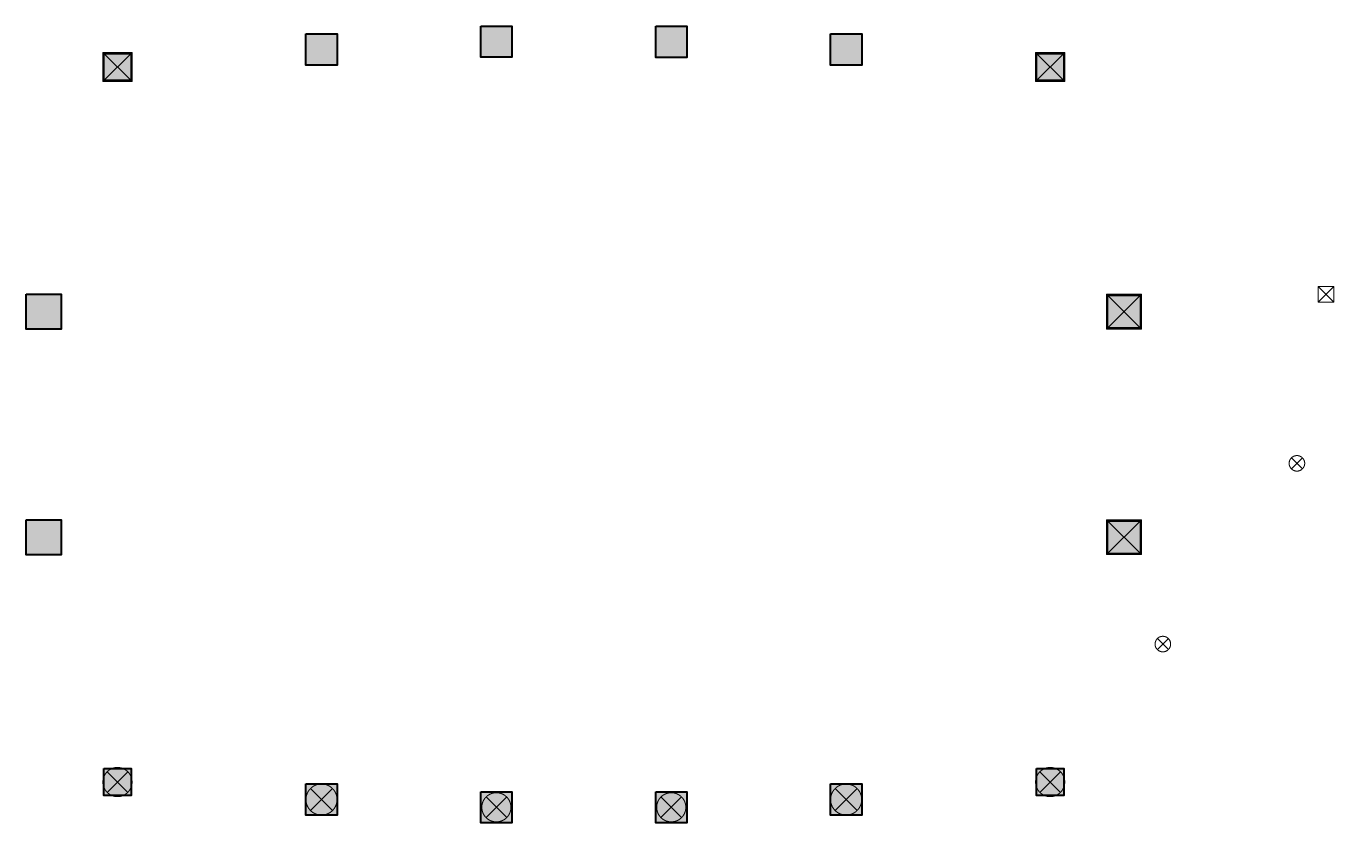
# Model space of a CAD drawing. Header units: millimetres. Extents: x 30500 to 97800, y 37500 to 78500.
import ezdxf

# ---------------------------------------------------------------- set-up
doc = ezdxf.new("R2010")
doc.units = ezdxf.units.MM
doc.linetypes.add('HIDDEN2', pattern=[4.7625, 3.175, -1.5875])
doc.layers.get('0').update_dxf_attribs({"lineweight": 20})
for name, color, linetype, lineweight in [('NDC_S-COLUMN', 4, 'Continuous', 40), ('NDC_S_HATCH COLUMN AND WALL', 251, 'Continuous', 13), ('NDC_S_HIDDEN', 8, 'HIDDEN2', 13)]:
    doc.layers.add(name, color=color, linetype=linetype, lineweight=lineweight)

# ---------------------------------------------------------------- blocks, each defined once
blk = doc.blocks.new('cot')
at = {"layer": 'NDC_S_HATCH COLUMN AND WALL', "ltscale": 0.005}
h = blk.add_hatch(color=256, dxfattribs=at)
h.dxf.hatch_style = 1
h.paths.add_polyline_path([(-0.5, 0.5), (0.5, 0.5), (0.5, -0.5), (-0.5, -0.5)])
at = {"layer": 'NDC_S-COLUMN', "ltscale": 0.005}
blk.add_lwpolyline([(-0.5, 0.5), (0.5, 0.5), (0.5, -0.5), (-0.5, -0.5)], close=True, dxfattribs=at)
blk = doc.blocks.new('cotdung')
at = {"layer": 'NDC_S_HIDDEN', "ltscale": 100}
for p, q in [((-0.5, 0.5), (0.5, -0.5)), ((0.5, 0.5), (-0.5, -0.5))]:
    blk.add_line(p, q, dxfattribs=at)
blk.add_lwpolyline([(-0.5, 0.5), (0.5, 0.5), (0.5, -0.5), (-0.5, -0.5)], close=True, dxfattribs=at)
blk = doc.blocks.new('cottrondung')
at = {"layer": 'NDC_S_HIDDEN', "ltscale": 100}
for p, q in [((-0.354, 0.354), (0.354, -0.354)), ((0.354, 0.354), (-0.354, -0.354))]:
    blk.add_line(p, q, dxfattribs=at)
blk.add_circle((0, 0), 0.5, dxfattribs=at)

msp = doc.modelspace()

# ---------------------------------------------------------------- block references
for name, p, xscale, yscale in [('cot', (45700, 77300), 1600, 1600), ('cot', (54700, 77700), 1600, 1600), ('cot', (63700, 77695), 1600, 1600), ('cot', (72700, 77300), 1600, 1600), ('cotdung', (35200, 76400), 1500, 1500), ('cot', (35199, 76400), 1400, 1400), ('cotdung', (83200, 76400), 1500, 1500), ('cot', (83199, 76400), 1400, 1400), ('cot', (31400, 63800), 1800, 1800), ('cotdung', (87000, 63800), 1800, 1800), ('cot', (87000, 63800), 1700, 1700), ('cotdung', (97400, 64700), 800, 800), ('cottrondung', (95900, 56000), 800, 800), ('cot', (31400, 52200), 1800, 1800), ('cotdung', (87002, 52202), 1800, 1800), ('cot', (87000, 52200), 1700, 1700), ('cottrondung', (89000, 46700), 800, 800), ('cottrondung', (35200, 39600), 1500, 1500), ('cot', (35200, 39600), 1400, 1400), ('cottrondung', (83200, 39600), 1500, 1500), ('cot', (83200, 39600), 1400, 1400), ('cot', (45700, 38700), 1600, 1600), ('cottrondung', (45700, 38700), 1600, 1600), ('cot', (54700, 38300), 1600, 1600), ('cottrondung', (54700, 38300), 1500, 1500), ('cot', (63700, 38300), 1600, 1600), ('cottrondung', (63700, 38300), 1500, 1500), ('cottrondung', (72700, 38700), 1600, 1600), ('cot', (72700, 38700), 1600, 1600)]:
    msp.add_blockref(name, p, dxfattribs=dict(xscale=xscale, yscale=yscale))

doc.saveas('drawing.dxf')
